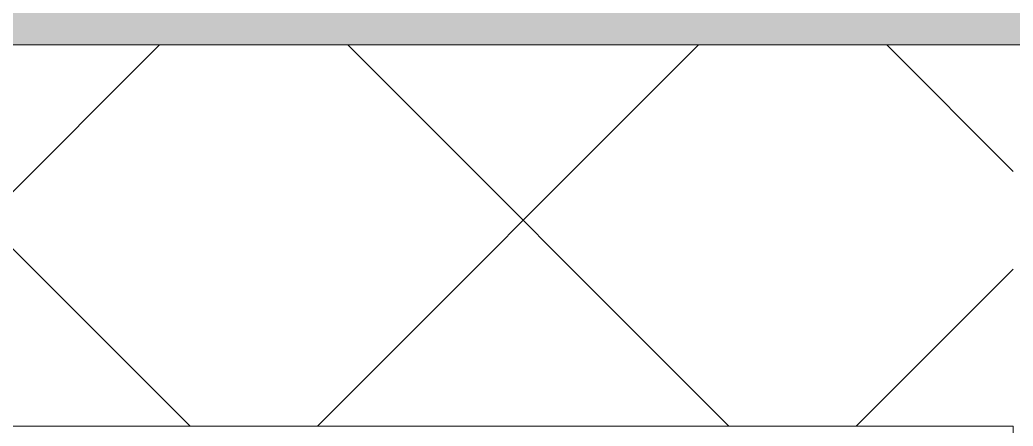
# Model space of a CAD drawing. Header units: millimetres. Extents: x -10051 to 73829, y -4843 to 44223.
# Drawn here: x 43779.3 to 44040, y 8502.1 to 8608.6 of the extents above; entities that cross this region are included whole.
import ezdxf

# ---------------------------------------------------------------- set-up
doc = ezdxf.new("R2010")
doc.units = ezdxf.units.MM
doc.layers.add('Стены внутренние', color=7, linetype='Continuous', lineweight=18)
doc.layers.add('Стены штриховка', color=7, linetype='Continuous', lineweight=9)

msp = doc.modelspace()

# ---------------------------------------------------------------- hatches: boundary and pattern name
at = {"layer": 'Стены внутренние'}
h = msp.add_hatch(color=256, dxfattribs=at)
h.paths.add_polyline_path([(44033.65, 8602.057), (44140, 8602.057), (44139.803, 8627.057), (43451.756, 8627.057), (43451.756, 8602.057), (44015, 8602.057)])
h.paths.add_polyline_path([(41993.924, 8602.057), (42381.756, 8602.057), (42381.756, 8627.057), (41938.868, 8627.057), (41939.144, 8602.057), (41987.743, 8602.057)])
at = {"layer": 'Стены внутренние', "lineweight": 9, "true_color": 0x0000ff}
h = msp.add_hatch(dxfattribs=at)
h.set_pattern_fill('FP_11', color=5, style=0, pattern_type=2)
h.set_pattern_definition([(45, (0, 0), (-70.71068, 70.71068), []), (135, (0, 0), (-70.71068, -70.71068), [])])
h.paths.add_polyline_path([(44033.65, 8502.057), (44040, 8502.057), (44040, 8602.057), (43451.756, 8602.057), (43451.756, 8502.057), (44015, 8502.057)])
h.paths.add_polyline_path([(41987.743, 8502.057), (42381.756, 8502.057), (42381.756, 8602.057), (41939.144, 8602.057), (41940.659, 8502.057), (41978.435, 8502.057)])

# ---------------------------------------------------------------- linework, layer by layer
at = {"layer": 'Стены штриховка'}
for p, q in [((43451.756, 8602.057), (44140, 8602.057)), ((43451.756, 8502.057), (44040, 8502.057)), ((44040, 8502.057), (44040, 8477.057))]:
    msp.add_line(p, q, dxfattribs=at)

doc.saveas('drawing.dxf')
